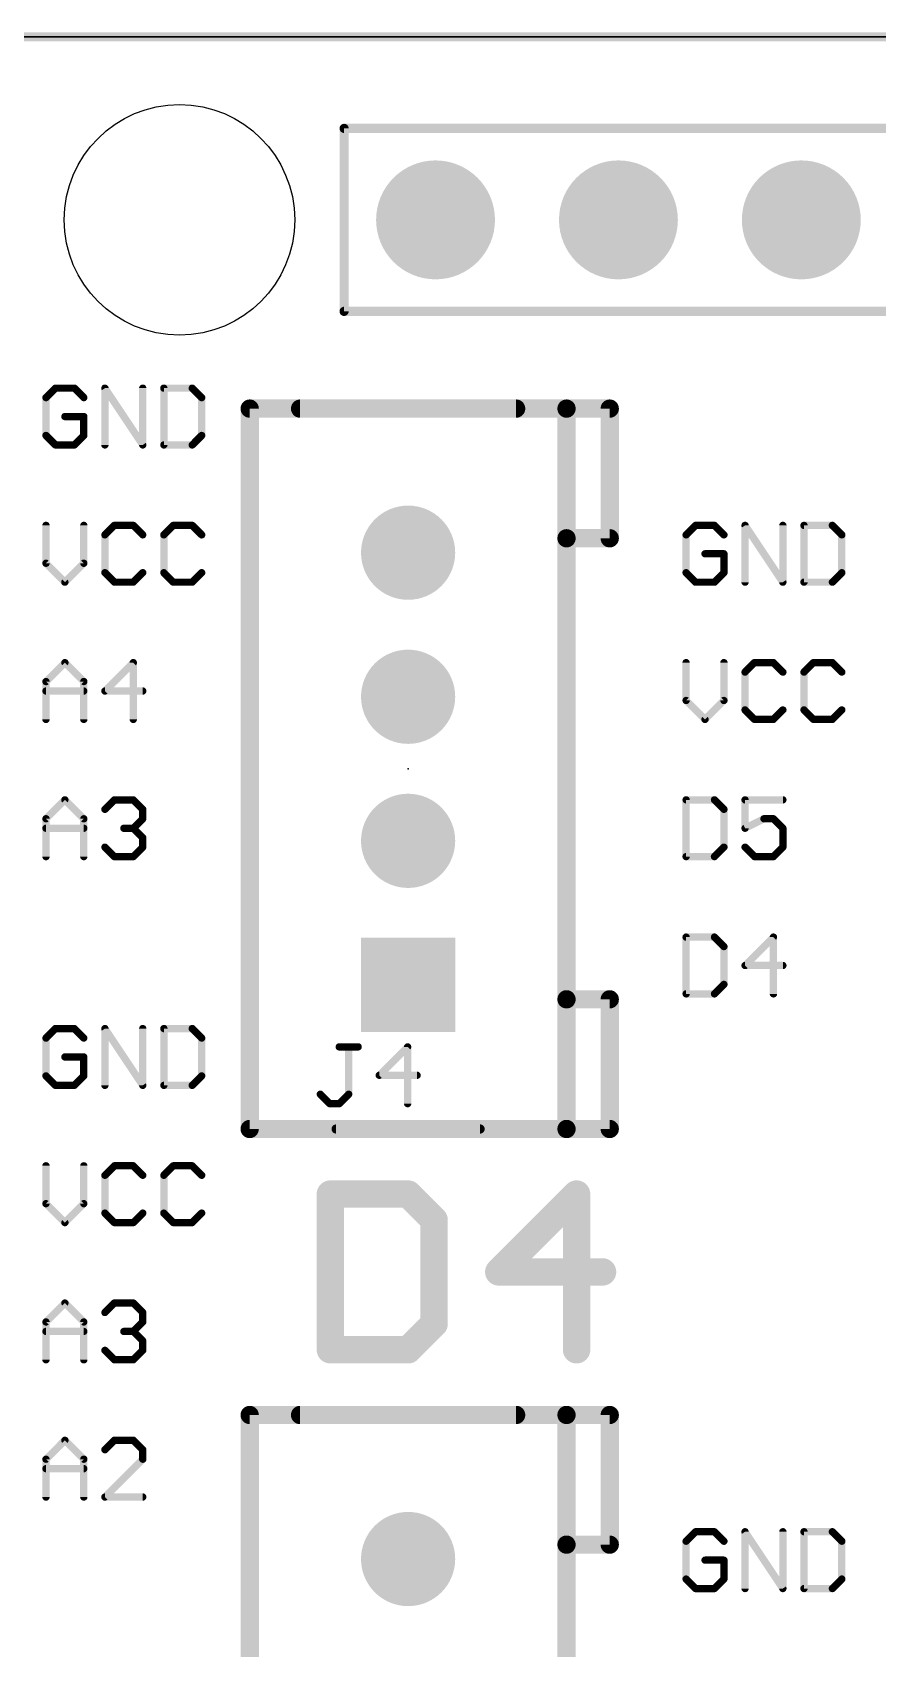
# Model space of a CAD drawing. Extents: x -6 to 140, y -6 to 118.
# Drawn here: x 13.2 to 24.94, y 30.97 to 53.4 of the extents above; entities that cross this region are included whole.
import ezdxf

# ---------------------------------------------------------------- set-up
doc = ezdxf.new("R2010")
doc.units = 0
for name, color, linetype in [('17', 94, 'CONTINUOUS'), ('20', 214, 'CONTINUOUS'), ('21', 251, 'CONTINUOUS'), ('23', 178, 'CONTINUOUS'), ('25', 251, 'CONTINUOUS')]:
    doc.layers.add(name, color=color, linetype=linetype)

# ---------------------------------------------------------------- blocks, each defined once
blk = doc.blocks.new('SQUAREP')
blk.add_solid([(-0.5, -0.5), (0.5, -0.5), (-0.5, 0.5), (0.5, 0.5)])
blk = doc.blocks.new('ROUNDP')
at = {"const_width": 0.5}
blk.add_lwpolyline([(0, -0.25, 1), (0, 0.25, 1), (0, -0.25)], format="xyb", dxfattribs=at)

msp = doc.modelspace()

# ---------------------------------------------------------------- linework, layer by layer
at = {"layer": '20', "const_width": 0.0254}
for points in [[(1.27, 53.34), (63.5, 53.34)], [(67.31, 53.34), (5.08, 53.34)]]:
    msp.add_lwpolyline(points, dxfattribs=at)
at = {"layer": '20'}
msp.add_circle((15.24, 50.8), 1.6002, dxfattribs=at)
at = {"layer": '21'}
for points, const_width in [([(0, 53.34), (64.516, 53.34)], 0.127), ([(17.526, 49.53), (17.526, 52.07)], 0.127), ([(17.526, 52.07), (42.926, 52.07)], 0.127), ([(42.926, 49.53), (17.526, 49.53)], 0.127), ([(13.5171, 48.4639), (13.3858, 48.3325)], 0.1016), ([(13.7798, 48.4639), (13.5171, 48.4639)], 0.1016), ([(13.9112, 48.3325), (13.7798, 48.4639)], 0.1016), ([(14.2044, 47.6758), (14.2044, 48.4639)], 0.1016), ([(14.2044, 48.4639), (14.7298, 47.6758)], 0.1016), ([(14.7298, 47.6758), (14.7298, 48.4639)], 0.1016), ([(15.023, 48.4639), (15.023, 47.6758)], 0.1016), ([(15.417, 48.4639), (15.023, 48.4639)], 0.1016), ([(15.5483, 48.3325), (15.417, 48.4639)], 0.1016), ([(13.3858, 48.3325), (13.3858, 47.8071)], 0.1016), ([(15.5483, 47.8071), (15.5483, 48.3325)], 0.1016), ([(20.615, 48.18), (16.215, 48.18)], 0.254), ([(16.215, 38.18), (16.215, 48.18)], 0.254), ([(16.915, 48.18), (19.915, 48.18)], 0.254), ([(20.615, 46.38), (20.615, 48.18)], 0.254), ([(21.215, 48.18), (20.615, 48.18)], 0.254), ([(21.215, 46.38), (21.215, 48.18)], 0.254), ([(13.9112, 48.0698), (13.6485, 48.0698)], 0.1016), ([(13.9112, 47.8071), (13.9112, 48.0698)], 0.1016), ([(13.3858, 47.8071), (13.5171, 47.6758)], 0.1016), ([(13.7798, 47.6758), (13.9112, 47.8071)], 0.1016), ([(15.417, 47.6758), (15.5483, 47.8071)], 0.1016), ([(13.5171, 47.6758), (13.7798, 47.6758)], 0.1016), ([(15.023, 47.6758), (15.417, 47.6758)], 0.1016), ([(13.3858, 46.5589), (13.3858, 46.0335)], 0.1016), ([(13.9112, 46.0335), (13.9112, 46.5589)], 0.1016), ([(14.3357, 46.5589), (14.2044, 46.4275)], 0.1016), ([(14.2044, 46.4275), (14.2044, 45.9021)], 0.1016), ([(14.5984, 46.5589), (14.3357, 46.5589)], 0.1016), ([(14.7298, 46.4275), (14.5984, 46.5589)], 0.1016), ([(15.1543, 46.5589), (15.023, 46.4275)], 0.1016), ([(15.023, 46.4275), (15.023, 45.9021)], 0.1016), ([(15.417, 46.5589), (15.1543, 46.5589)], 0.1016), ([(15.5483, 46.4275), (15.417, 46.5589)], 0.1016), ([(20.615, 39.98), (20.615, 46.38)], 0.254), ([(20.615, 46.38), (21.215, 46.38)], 0.254), ([(22.4071, 46.5589), (22.2758, 46.4275)], 0.1016), ([(22.2758, 46.4275), (22.2758, 45.9021)], 0.1016), ([(22.6698, 46.5589), (22.4071, 46.5589)], 0.1016), ([(22.8012, 46.4275), (22.6698, 46.5589)], 0.1016), ([(23.0944, 45.7708), (23.0944, 46.5589)], 0.1016), ([(23.0944, 46.5589), (23.6198, 45.7708)], 0.1016), ([(23.6198, 45.7708), (23.6198, 46.5589)], 0.1016), ([(23.913, 46.5589), (23.913, 45.7708)], 0.1016), ([(24.307, 46.5589), (23.913, 46.5589)], 0.1016), ([(24.4383, 46.4275), (24.307, 46.5589)], 0.1016), ([(24.4383, 45.9021), (24.4383, 46.4275)], 0.1016), ([(13.3858, 46.0335), (13.6485, 45.7708)], 0.1016), ([(13.6485, 45.7708), (13.9112, 46.0335)], 0.1016), ([(22.8012, 46.1648), (22.5385, 46.1648)], 0.1016), ([(22.8012, 45.9021), (22.8012, 46.1648)], 0.1016), ([(14.2044, 45.9021), (14.3357, 45.7708)], 0.1016), ([(14.3357, 45.7708), (14.5984, 45.7708)], 0.1016), ([(14.5984, 45.7708), (14.7298, 45.9021)], 0.1016), ([(15.023, 45.9021), (15.1543, 45.7708)], 0.1016), ([(15.1543, 45.7708), (15.417, 45.7708)], 0.1016), ([(15.417, 45.7708), (15.5483, 45.9021)], 0.1016), ([(22.2758, 45.9021), (22.4071, 45.7708)], 0.1016), ([(22.4071, 45.7708), (22.6698, 45.7708)], 0.1016), ([(22.6698, 45.7708), (22.8012, 45.9021)], 0.1016), ([(23.913, 45.7708), (24.307, 45.7708)], 0.1016), ([(24.307, 45.7708), (24.4383, 45.9021)], 0.1016), ([(13.3858, 44.3912), (13.6485, 44.6539)], 0.1016), ([(13.6485, 44.6539), (13.9112, 44.3912)], 0.1016), ([(14.5984, 44.6539), (14.2044, 44.2598)], 0.1016), ([(14.5984, 43.8658), (14.5984, 44.6539)], 0.1016), ([(22.2758, 44.6539), (22.2758, 44.1285)], 0.1016), ([(22.8012, 44.1285), (22.8012, 44.6539)], 0.1016), ([(23.2257, 44.6539), (23.0944, 44.5225)], 0.1016), ([(23.4884, 44.6539), (23.2257, 44.6539)], 0.1016), ([(23.6198, 44.5225), (23.4884, 44.6539)], 0.1016), ([(24.0443, 44.6539), (23.913, 44.5225)], 0.1016), ([(24.307, 44.6539), (24.0443, 44.6539)], 0.1016), ([(24.4383, 44.5225), (24.307, 44.6539)], 0.1016), ([(13.3858, 43.8658), (13.3858, 44.3912)], 0.1016), ([(13.9112, 44.3912), (13.9112, 43.8658)], 0.1016), ([(23.0944, 44.5225), (23.0944, 43.9971)], 0.1016), ([(23.913, 44.5225), (23.913, 43.9971)], 0.1016), ([(13.3858, 44.2598), (13.9112, 44.2598)], 0.1016), ([(14.2044, 44.2598), (14.7298, 44.2598)], 0.1016), ([(22.2758, 44.1285), (22.5385, 43.8658)], 0.1016), ([(22.5385, 43.8658), (22.8012, 44.1285)], 0.1016), ([(23.0944, 43.9971), (23.2257, 43.8658)], 0.1016), ([(23.4884, 43.8658), (23.6198, 43.9971)], 0.1016), ([(23.913, 43.9971), (24.0443, 43.8658)], 0.1016), ([(24.307, 43.8658), (24.4383, 43.9971)], 0.1016), ([(23.2257, 43.8658), (23.4884, 43.8658)], 0.1016), ([(24.0443, 43.8658), (24.307, 43.8658)], 0.1016), ([(13.3858, 42.4862), (13.6485, 42.7489)], 0.1016), ([(13.6485, 42.7489), (13.9112, 42.4862)], 0.1016), ([(14.2044, 42.6175), (14.3357, 42.7489)], 0.1016), ([(14.3357, 42.7489), (14.5984, 42.7489)], 0.1016), ([(14.5984, 42.7489), (14.7298, 42.6175)], 0.1016), ([(14.7298, 42.6175), (14.7298, 42.4862)], 0.1016), ([(22.2758, 42.7489), (22.2758, 41.9608)], 0.1016), ([(22.6698, 42.7489), (22.2758, 42.7489)], 0.1016), ([(22.8012, 42.6175), (22.6698, 42.7489)], 0.1016), ([(22.8012, 42.0921), (22.8012, 42.6175)], 0.1016), ([(23.6198, 42.7489), (23.0944, 42.7489)], 0.1016), ([(23.0944, 42.7489), (23.0944, 42.3548)], 0.1016), ([(13.3858, 41.9608), (13.3858, 42.4862)], 0.1016), ([(13.9112, 42.4862), (13.9112, 41.9608)], 0.1016), ([(14.7298, 42.4862), (14.5984, 42.3548)], 0.1016), ([(23.0944, 42.3548), (23.3571, 42.4862)], 0.1016), ([(23.3571, 42.4862), (23.4884, 42.4862)], 0.1016), ([(23.4884, 42.4862), (23.6198, 42.3548)], 0.1016), ([(13.3858, 42.3548), (13.9112, 42.3548)], 0.1016), ([(14.5984, 42.3548), (14.4671, 42.3548)], 0.1016), ([(14.5984, 42.3548), (14.7298, 42.2235)], 0.1016), ([(14.7298, 42.2235), (14.7298, 42.0921)], 0.1016), ([(23.6198, 42.3548), (23.6198, 42.0921)], 0.1016), ([(14.3357, 41.9608), (14.2044, 42.0921)], 0.1016), ([(14.5984, 41.9608), (14.3357, 41.9608)], 0.1016), ([(14.7298, 42.0921), (14.5984, 41.9608)], 0.1016), ([(22.2758, 41.9608), (22.6698, 41.9608)], 0.1016), ([(22.6698, 41.9608), (22.8012, 42.0921)], 0.1016), ([(23.2257, 41.9608), (23.0944, 42.0921)], 0.1016), ([(23.4884, 41.9608), (23.2257, 41.9608)], 0.1016), ([(23.6198, 42.0921), (23.4884, 41.9608)], 0.1016), ([(22.2758, 40.8439), (22.2758, 40.0558)], 0.1016), ([(22.6698, 40.8439), (22.2758, 40.8439)], 0.1016), ([(22.8012, 40.7125), (22.6698, 40.8439)], 0.1016), ([(23.4884, 40.8439), (23.0944, 40.4498)], 0.1016), ([(23.4884, 40.0558), (23.4884, 40.8439)], 0.1016), ([(22.8012, 40.1871), (22.8012, 40.7125)], 0.1016), ([(23.0944, 40.4498), (23.6198, 40.4498)], 0.1016), ([(22.6698, 40.0558), (22.8012, 40.1871)], 0.1016), ([(20.615, 38.18), (20.615, 39.98)], 0.254), ([(21.215, 39.98), (20.615, 39.98)], 0.254), ([(21.215, 38.18), (21.215, 39.98)], 0.254), ([(22.2758, 40.0558), (22.6698, 40.0558)], 0.1016), ([(13.5171, 39.5739), (13.3858, 39.4425)], 0.1016), ([(13.3858, 39.4425), (13.3858, 38.9171)], 0.1016), ([(13.7798, 39.5739), (13.5171, 39.5739)], 0.1016), ([(13.9112, 39.4425), (13.7798, 39.5739)], 0.1016), ([(14.2044, 38.7858), (14.2044, 39.5739)], 0.1016), ([(14.2044, 39.5739), (14.7298, 38.7858)], 0.1016), ([(14.7298, 38.7858), (14.7298, 39.5739)], 0.1016), ([(15.023, 39.5739), (15.023, 38.7858)], 0.1016), ([(15.417, 39.5739), (15.023, 39.5739)], 0.1016), ([(15.5483, 39.4425), (15.417, 39.5739)], 0.1016), ([(15.5483, 38.9171), (15.5483, 39.4425)], 0.1016), ([(13.9112, 39.1798), (13.6485, 39.1798)], 0.1016), ([(13.9112, 38.9171), (13.9112, 39.1798)], 0.1016), ([(13.3858, 38.9171), (13.5171, 38.7858)], 0.1016), ([(13.5171, 38.7858), (13.7798, 38.7858)], 0.1016), ([(13.7798, 38.7858), (13.9112, 38.9171)], 0.1016), ([(15.023, 38.7858), (15.417, 38.7858)], 0.1016), ([(15.417, 38.7858), (15.5483, 38.9171)], 0.1016), ([(16.215, 38.18), (20.615, 38.18)], 0.254), ([(17.415, 38.18), (19.415, 38.18)], 0.127), ([(20.615, 38.18), (21.215, 38.18)], 0.254), ([(13.3858, 37.6689), (13.3858, 37.1435)], 0.1016), ([(13.9112, 37.1435), (13.9112, 37.6689)], 0.1016), ([(14.3357, 37.6689), (14.2044, 37.5375)], 0.1016), ([(14.5984, 37.6689), (14.3357, 37.6689)], 0.1016), ([(14.7298, 37.5375), (14.5984, 37.6689)], 0.1016), ([(15.1543, 37.6689), (15.023, 37.5375)], 0.1016), ([(15.417, 37.6689), (15.1543, 37.6689)], 0.1016), ([(15.5483, 37.5375), (15.417, 37.6689)], 0.1016), ([(14.2044, 37.5375), (14.2044, 37.0121)], 0.1016), ([(15.023, 37.5375), (15.023, 37.0121)], 0.1016), ([(17.3355, 37.2763), (17.3355, 35.1155)], 0.381), ([(18.4159, 37.2763), (17.3355, 37.2763)], 0.381), ([(18.7761, 36.9162), (18.4159, 37.2763)], 0.381), ([(20.7547, 37.2763), (19.6743, 36.1959)], 0.381), ([(20.7547, 35.1155), (20.7547, 37.2763)], 0.381), ([(13.3858, 37.1435), (13.6485, 36.8808)], 0.1016), ([(13.6485, 36.8808), (13.9112, 37.1435)], 0.1016), ([(14.2044, 37.0121), (14.3357, 36.8808)], 0.1016), ([(14.5984, 36.8808), (14.7298, 37.0121)], 0.1016), ([(15.023, 37.0121), (15.1543, 36.8808)], 0.1016), ([(15.417, 36.8808), (15.5483, 37.0121)], 0.1016), ([(18.7761, 35.4756), (18.7761, 36.9162)], 0.381), ([(14.3357, 36.8808), (14.5984, 36.8808)], 0.1016), ([(15.1543, 36.8808), (15.417, 36.8808)], 0.1016), ([(19.6743, 36.1959), (21.1149, 36.1959)], 0.381), ([(13.3858, 35.5012), (13.6485, 35.7639)], 0.1016), ([(13.6485, 35.7639), (13.9112, 35.5012)], 0.1016), ([(14.2044, 35.6325), (14.3357, 35.7639)], 0.1016), ([(14.3357, 35.7639), (14.5984, 35.7639)], 0.1016), ([(14.5984, 35.7639), (14.7298, 35.6325)], 0.1016), ([(14.7298, 35.6325), (14.7298, 35.5012)], 0.1016), ([(13.3858, 34.9758), (13.3858, 35.5012)], 0.1016), ([(13.9112, 35.5012), (13.9112, 34.9758)], 0.1016), ([(14.7298, 35.5012), (14.5984, 35.3698)], 0.1016), ([(18.4159, 35.1155), (18.7761, 35.4756)], 0.381), ([(13.3858, 35.3698), (13.9112, 35.3698)], 0.1016), ([(14.5984, 35.3698), (14.4671, 35.3698)], 0.1016), ([(14.5984, 35.3698), (14.7298, 35.2385)], 0.1016), ([(14.7298, 35.2385), (14.7298, 35.1071)], 0.1016), ([(17.3355, 35.1155), (18.4159, 35.1155)], 0.381), ([(14.3357, 34.9758), (14.2044, 35.1071)], 0.1016), ([(14.5984, 34.9758), (14.3357, 34.9758)], 0.1016), ([(14.7298, 35.1071), (14.5984, 34.9758)], 0.1016), ([(20.615, 34.21), (16.215, 34.21)], 0.254), ([(16.215, 24.21), (16.215, 34.21)], 0.254), ([(16.915, 34.21), (19.915, 34.21)], 0.254), ([(20.615, 32.41), (20.615, 34.21)], 0.254), ([(21.215, 34.21), (20.615, 34.21)], 0.254), ([(21.215, 32.41), (21.215, 34.21)], 0.254), ([(13.3858, 33.5962), (13.6485, 33.8589)], 0.1016), ([(13.6485, 33.8589), (13.9112, 33.5962)], 0.1016), ([(14.3357, 33.8589), (14.2044, 33.7275)], 0.1016), ([(14.5984, 33.8589), (14.3357, 33.8589)], 0.1016), ([(14.7298, 33.7275), (14.5984, 33.8589)], 0.1016), ([(14.7298, 33.5962), (14.7298, 33.7275)], 0.1016), ([(13.3858, 33.0708), (13.3858, 33.5962)], 0.1016), ([(13.3858, 33.4648), (13.9112, 33.4648)], 0.1016), ([(13.9112, 33.5962), (13.9112, 33.0708)], 0.1016), ([(14.2044, 33.0708), (14.7298, 33.5962)], 0.1016), ([(14.7298, 33.0708), (14.2044, 33.0708)], 0.1016), ([(20.615, 26.01), (20.615, 32.41)], 0.254), ([(20.615, 32.41), (21.215, 32.41)], 0.254), ([(22.4071, 32.5889), (22.2758, 32.4575)], 0.1016), ([(22.6698, 32.5889), (22.4071, 32.5889)], 0.1016), ([(22.8012, 32.4575), (22.6698, 32.5889)], 0.1016), ([(23.0944, 31.8008), (23.0944, 32.5889)], 0.1016), ([(23.0944, 32.5889), (23.6198, 31.8008)], 0.1016), ([(23.6198, 31.8008), (23.6198, 32.5889)], 0.1016), ([(23.913, 32.5889), (23.913, 31.8008)], 0.1016), ([(24.307, 32.5889), (23.913, 32.5889)], 0.1016), ([(24.4383, 32.4575), (24.307, 32.5889)], 0.1016), ([(22.2758, 32.4575), (22.2758, 31.9321)], 0.1016), ([(24.4383, 31.9321), (24.4383, 32.4575)], 0.1016), ([(22.8012, 32.1948), (22.5385, 32.1948)], 0.1016), ([(22.8012, 31.9321), (22.8012, 32.1948)], 0.1016), ([(22.2758, 31.9321), (22.4071, 31.8008)], 0.1016), ([(22.6698, 31.8008), (22.8012, 31.9321)], 0.1016), ([(24.307, 31.8008), (24.4383, 31.9321)], 0.1016), ([(22.4071, 31.8008), (22.6698, 31.8008)], 0.1016), ([(23.913, 31.8008), (24.307, 31.8008)], 0.1016)]:
    msp.add_lwpolyline(points, dxfattribs=dict(at, const_width=const_width))
for points, const_width in [([(17.526, 52.1018, 1), (17.526, 52.0382)], 0.0635), ([(17.5577, 52.07, 1), (17.4943, 52.07)], 0.0635), ([(17.526, 49.5618, 1), (17.526, 49.4982)], 0.0635), ([(17.4943, 49.53, 1), (17.5577, 49.53)], 0.0635), ([(13.5171, 48.4893, 1), (13.5171, 48.4385)], 0.0508), ([(13.5351, 48.4459, 1), (13.4992, 48.4818)], 0.0508), ([(13.7978, 48.4818, 1), (13.7619, 48.4459)], 0.0508), ([(13.7798, 48.4385, 1), (13.7798, 48.4893)], 0.0508), ([(14.2255, 48.478, 1), (14.1832, 48.4498)], 0.0508), ([(14.2298, 48.4639, 1), (14.179, 48.4639)], 0.0508), ([(14.7552, 48.4639, 1), (14.7044, 48.4639)], 0.0508), ([(15.0484, 48.4639, 1), (14.9976, 48.4639)], 0.0508), ([(15.023, 48.4893, 1), (15.023, 48.4385)], 0.0508), ([(15.435, 48.4818, 1), (15.399, 48.4459)], 0.0508), ([(15.417, 48.4385, 1), (15.417, 48.4893)], 0.0508), ([(13.4112, 48.3325, 1), (13.3604, 48.3325)], 0.0508), ([(13.3678, 48.3505, 1), (13.4038, 48.3146)], 0.0508), ([(13.8932, 48.3146, 1), (13.9291, 48.3505)], 0.0508), ([(15.5737, 48.3325, 1), (15.5229, 48.3325)], 0.0508), ([(15.5304, 48.3146, 1), (15.5663, 48.3505)], 0.0508), ([(16.215, 48.2435, 1), (16.215, 48.1165)], 0.127), ([(16.2785, 48.18, 1), (16.1515, 48.18)], 0.127), ([(16.915, 48.2435, 1), (16.915, 48.1165)], 0.127), ([(19.915, 48.1165, 1), (19.915, 48.2435)], 0.127), ([(20.6785, 48.18, 1), (20.5515, 48.18)], 0.127), ([(20.615, 48.2435, 1), (20.615, 48.1165)], 0.127), ([(20.615, 48.1165, 1), (20.615, 48.2435)], 0.127), ([(21.2785, 48.18, 1), (21.1515, 48.18)], 0.127), ([(21.215, 48.1165, 1), (21.215, 48.2435)], 0.127), ([(13.6485, 48.0952, 1), (13.6485, 48.0444)], 0.0508), ([(13.9366, 48.0698, 1), (13.8858, 48.0698)], 0.0508), ([(13.9112, 48.0444, 1), (13.9112, 48.0952)], 0.0508), ([(13.4038, 47.8251, 1), (13.3678, 47.7892)], 0.0508), ([(13.3604, 47.8071, 1), (13.4112, 47.8071)], 0.0508), ([(13.8858, 47.8071, 1), (13.9366, 47.8071)], 0.0508), ([(13.9291, 47.7892, 1), (13.8932, 47.8251)], 0.0508), ([(15.5229, 47.8071, 1), (15.5737, 47.8071)], 0.0508), ([(15.5663, 47.7892, 1), (15.5304, 47.8251)], 0.0508), ([(13.5171, 47.7012, 1), (13.5171, 47.6504)], 0.0508), ([(13.4992, 47.6578, 1), (13.5351, 47.6938)], 0.0508), ([(13.7619, 47.6938, 1), (13.7978, 47.6578)], 0.0508), ([(13.7798, 47.6504, 1), (13.7798, 47.7012)], 0.0508), ([(14.179, 47.6758, 1), (14.2298, 47.6758)], 0.0508), ([(14.7044, 47.6758, 1), (14.7552, 47.6758)], 0.0508), ([(14.7086, 47.6617, 1), (14.7509, 47.6899)], 0.0508), ([(15.023, 47.7012, 1), (15.023, 47.6504)], 0.0508), ([(14.9976, 47.6758, 1), (15.0484, 47.6758)], 0.0508), ([(15.399, 47.6938, 1), (15.435, 47.6578)], 0.0508), ([(15.417, 47.6504, 1), (15.417, 47.7012)], 0.0508), ([(13.4112, 46.5589, 1), (13.3604, 46.5589)], 0.0508), ([(13.9366, 46.5589, 1), (13.8858, 46.5589)], 0.0508), ([(14.2298, 46.4275, 1), (14.179, 46.4275)], 0.0508), ([(14.1864, 46.4455, 1), (14.2223, 46.4096)], 0.0508), ([(14.3357, 46.5843, 1), (14.3357, 46.5335)], 0.0508), ([(14.3537, 46.5409, 1), (14.3178, 46.5768)], 0.0508), ([(14.6164, 46.5768, 1), (14.5805, 46.5409)], 0.0508), ([(14.5984, 46.5335, 1), (14.5984, 46.5843)], 0.0508), ([(14.7118, 46.4096, 1), (14.7477, 46.4455)], 0.0508), ([(15.0484, 46.4275, 1), (14.9976, 46.4275)], 0.0508), ([(15.005, 46.4455, 1), (15.0409, 46.4096)], 0.0508), ([(15.1543, 46.5843, 1), (15.1543, 46.5335)], 0.0508), ([(15.1723, 46.5409, 1), (15.1363, 46.5768)], 0.0508), ([(15.435, 46.5768, 1), (15.399, 46.5409)], 0.0508), ([(15.417, 46.5335, 1), (15.417, 46.5843)], 0.0508), ([(15.5304, 46.4096, 1), (15.5663, 46.4455)], 0.0508), ([(20.6785, 46.38, 1), (20.5515, 46.38)], 0.127), ([(20.615, 46.4435, 1), (20.615, 46.3165)], 0.127), ([(21.215, 46.3165, 1), (21.215, 46.4435)], 0.127), ([(22.3012, 46.4275, 1), (22.2504, 46.4275)], 0.0508), ([(22.2578, 46.4455, 1), (22.2938, 46.4096)], 0.0508), ([(22.4071, 46.5843, 1), (22.4071, 46.5335)], 0.0508), ([(22.4251, 46.5409, 1), (22.3892, 46.5768)], 0.0508), ([(22.6878, 46.5768, 1), (22.6519, 46.5409)], 0.0508), ([(22.6698, 46.5335, 1), (22.6698, 46.5843)], 0.0508), ([(22.7832, 46.4096, 1), (22.8191, 46.4455)], 0.0508), ([(23.1155, 46.573, 1), (23.0732, 46.5448)], 0.0508), ([(23.1198, 46.5589, 1), (23.069, 46.5589)], 0.0508), ([(23.6452, 46.5589, 1), (23.5944, 46.5589)], 0.0508), ([(23.9384, 46.5589, 1), (23.8876, 46.5589)], 0.0508), ([(23.913, 46.5843, 1), (23.913, 46.5335)], 0.0508), ([(24.325, 46.5768, 1), (24.289, 46.5409)], 0.0508), ([(24.307, 46.5335, 1), (24.307, 46.5843)], 0.0508), ([(24.4637, 46.4275, 1), (24.4129, 46.4275)], 0.0508), ([(24.4204, 46.4096, 1), (24.4563, 46.4455)], 0.0508), ([(20.5515, 46.38, 1), (20.6785, 46.38)], 0.127), ([(21.1515, 46.38, 1), (21.2785, 46.38)], 0.127), ([(13.4038, 46.0515, 1), (13.3678, 46.0155)], 0.0508), ([(13.3604, 46.0335, 1), (13.4112, 46.0335)], 0.0508), ([(13.8858, 46.0335, 1), (13.9366, 46.0335)], 0.0508), ([(13.9291, 46.0155, 1), (13.8932, 46.0515)], 0.0508), ([(22.5385, 46.1902, 1), (22.5385, 46.1394)], 0.0508), ([(22.8266, 46.1648, 1), (22.7758, 46.1648)], 0.0508), ([(22.8012, 46.1394, 1), (22.8012, 46.1902)], 0.0508), ([(13.6305, 45.7888, 1), (13.6665, 45.7528)], 0.0508), ([(13.6305, 45.7528, 1), (13.6665, 45.7888)], 0.0508), ([(14.2223, 45.9201, 1), (14.1864, 45.8842)], 0.0508), ([(14.179, 45.9021, 1), (14.2298, 45.9021)], 0.0508), ([(14.3357, 45.7962, 1), (14.3357, 45.7454)], 0.0508), ([(14.3178, 45.7528, 1), (14.3537, 45.7888)], 0.0508), ([(14.5805, 45.7888, 1), (14.6164, 45.7528)], 0.0508), ([(14.5984, 45.7454, 1), (14.5984, 45.7962)], 0.0508), ([(14.7477, 45.8842, 1), (14.7118, 45.9201)], 0.0508), ([(15.0409, 45.9201, 1), (15.005, 45.8842)], 0.0508), ([(14.9976, 45.9021, 1), (15.0484, 45.9021)], 0.0508), ([(15.1543, 45.7962, 1), (15.1543, 45.7454)], 0.0508), ([(15.1363, 45.7528, 1), (15.1723, 45.7888)], 0.0508), ([(15.399, 45.7888, 1), (15.435, 45.7528)], 0.0508), ([(15.417, 45.7454, 1), (15.417, 45.7962)], 0.0508), ([(15.5663, 45.8842, 1), (15.5304, 45.9201)], 0.0508), ([(22.2938, 45.9201, 1), (22.2578, 45.8842)], 0.0508), ([(22.2504, 45.9021, 1), (22.3012, 45.9021)], 0.0508), ([(22.4071, 45.7962, 1), (22.4071, 45.7454)], 0.0508), ([(22.3892, 45.7528, 1), (22.4251, 45.7888)], 0.0508), ([(22.6519, 45.7888, 1), (22.6878, 45.7528)], 0.0508), ([(22.6698, 45.7454, 1), (22.6698, 45.7962)], 0.0508), ([(22.7758, 45.9021, 1), (22.8266, 45.9021)], 0.0508), ([(22.8191, 45.8842, 1), (22.7832, 45.9201)], 0.0508), ([(23.069, 45.7708, 1), (23.1198, 45.7708)], 0.0508), ([(23.5944, 45.7708, 1), (23.6452, 45.7708)], 0.0508), ([(23.5986, 45.7567, 1), (23.6409, 45.7849)], 0.0508), ([(23.913, 45.7962, 1), (23.913, 45.7454)], 0.0508), ([(23.8876, 45.7708, 1), (23.9384, 45.7708)], 0.0508), ([(24.289, 45.7888, 1), (24.325, 45.7528)], 0.0508), ([(24.307, 45.7454, 1), (24.307, 45.7962)], 0.0508), ([(24.4129, 45.9021, 1), (24.4637, 45.9021)], 0.0508), ([(24.4563, 45.8842, 1), (24.4204, 45.9201)], 0.0508), ([(13.6665, 44.6718, 1), (13.6305, 44.6359)], 0.0508), ([(13.6665, 44.6359, 1), (13.6305, 44.6718)], 0.0508), ([(14.6238, 44.6539, 1), (14.573, 44.6539)], 0.0508), ([(14.6164, 44.6359, 1), (14.5805, 44.6718)], 0.0508), ([(22.3012, 44.6539, 1), (22.2504, 44.6539)], 0.0508), ([(22.8266, 44.6539, 1), (22.7758, 44.6539)], 0.0508), ([(23.2257, 44.6793, 1), (23.2257, 44.6285)], 0.0508), ([(23.2437, 44.6359, 1), (23.2078, 44.6718)], 0.0508), ([(23.5064, 44.6718, 1), (23.4705, 44.6359)], 0.0508), ([(23.4884, 44.6285, 1), (23.4884, 44.6793)], 0.0508), ([(24.0443, 44.6793, 1), (24.0443, 44.6285)], 0.0508), ([(24.0623, 44.6359, 1), (24.0263, 44.6718)], 0.0508), ([(24.325, 44.6718, 1), (24.289, 44.6359)], 0.0508), ([(24.307, 44.6285, 1), (24.307, 44.6793)], 0.0508), ([(13.4112, 44.3912, 1), (13.3604, 44.3912)], 0.0508), ([(13.3678, 44.4091, 1), (13.4038, 44.3732)], 0.0508), ([(13.9366, 44.3912, 1), (13.8858, 44.3912)], 0.0508), ([(13.8932, 44.3732, 1), (13.9291, 44.4091)], 0.0508), ([(23.1198, 44.5225, 1), (23.069, 44.5225)], 0.0508), ([(23.0764, 44.5405, 1), (23.1123, 44.5046)], 0.0508), ([(23.6018, 44.5046, 1), (23.6377, 44.5405)], 0.0508), ([(23.9384, 44.5225, 1), (23.8876, 44.5225)], 0.0508), ([(23.895, 44.5405, 1), (23.9309, 44.5046)], 0.0508), ([(24.4204, 44.5046, 1), (24.4563, 44.5405)], 0.0508), ([(13.3858, 44.2852, 1), (13.3858, 44.2344)], 0.0508), ([(13.9112, 44.2344, 1), (13.9112, 44.2852)], 0.0508), ([(14.2044, 44.2852, 1), (14.2044, 44.2344)], 0.0508), ([(14.1864, 44.2778, 1), (14.2223, 44.2419)], 0.0508), ([(14.7298, 44.2344, 1), (14.7298, 44.2852)], 0.0508), ([(22.2938, 44.1465, 1), (22.2578, 44.1105)], 0.0508), ([(22.2504, 44.1285, 1), (22.3012, 44.1285)], 0.0508), ([(22.7758, 44.1285, 1), (22.8266, 44.1285)], 0.0508), ([(22.8191, 44.1105, 1), (22.7832, 44.1465)], 0.0508), ([(23.1123, 44.0151, 1), (23.0764, 43.9792)], 0.0508), ([(23.069, 43.9971, 1), (23.1198, 43.9971)], 0.0508), ([(23.6377, 43.9792, 1), (23.6018, 44.0151)], 0.0508), ([(23.9309, 44.0151, 1), (23.895, 43.9792)], 0.0508), ([(23.8876, 43.9971, 1), (23.9384, 43.9971)], 0.0508), ([(24.4563, 43.9792, 1), (24.4204, 44.0151)], 0.0508), ([(13.3604, 43.8658, 1), (13.4112, 43.8658)], 0.0508), ([(13.8858, 43.8658, 1), (13.9366, 43.8658)], 0.0508), ([(14.573, 43.8658, 1), (14.6238, 43.8658)], 0.0508), ([(22.5205, 43.8838, 1), (22.5565, 43.8478)], 0.0508), ([(22.5205, 43.8478, 1), (22.5565, 43.8838)], 0.0508), ([(23.2257, 43.8912, 1), (23.2257, 43.8404)], 0.0508), ([(23.2078, 43.8478, 1), (23.2437, 43.8838)], 0.0508), ([(23.4705, 43.8838, 1), (23.5064, 43.8478)], 0.0508), ([(23.4884, 43.8404, 1), (23.4884, 43.8912)], 0.0508), ([(24.0443, 43.8912, 1), (24.0443, 43.8404)], 0.0508), ([(24.0263, 43.8478, 1), (24.0623, 43.8838)], 0.0508), ([(24.289, 43.8838, 1), (24.325, 43.8478)], 0.0508), ([(24.307, 43.8404, 1), (24.307, 43.8912)], 0.0508), ([(13.6665, 42.7668, 1), (13.6305, 42.7309)], 0.0508), ([(13.6665, 42.7309, 1), (13.6305, 42.7668)], 0.0508), ([(14.1864, 42.6355, 1), (14.2223, 42.5996)], 0.0508), ([(14.3357, 42.7743, 1), (14.3357, 42.7235)], 0.0508), ([(14.3537, 42.7309, 1), (14.3178, 42.7668)], 0.0508), ([(14.6164, 42.7668, 1), (14.5805, 42.7309)], 0.0508), ([(14.5984, 42.7235, 1), (14.5984, 42.7743)], 0.0508), ([(14.7552, 42.6175, 1), (14.7044, 42.6175)], 0.0508), ([(14.7118, 42.5996, 1), (14.7477, 42.6355)], 0.0508), ([(22.3012, 42.7489, 1), (22.2504, 42.7489)], 0.0508), ([(22.2758, 42.7743, 1), (22.2758, 42.7235)], 0.0508), ([(22.6878, 42.7668, 1), (22.6519, 42.7309)], 0.0508), ([(22.6698, 42.7235, 1), (22.6698, 42.7743)], 0.0508), ([(22.8266, 42.6175, 1), (22.7758, 42.6175)], 0.0508), ([(22.7832, 42.5996, 1), (22.8191, 42.6355)], 0.0508), ([(23.0944, 42.7743, 1), (23.0944, 42.7235)], 0.0508), ([(23.1198, 42.7489, 1), (23.069, 42.7489)], 0.0508), ([(23.6198, 42.7235, 1), (23.6198, 42.7743)], 0.0508), ([(13.4112, 42.4862, 1), (13.3604, 42.4862)], 0.0508), ([(13.3678, 42.5041, 1), (13.4038, 42.4682)], 0.0508), ([(13.9366, 42.4862, 1), (13.8858, 42.4862)], 0.0508), ([(13.8932, 42.4682, 1), (13.9291, 42.5041)], 0.0508), ([(14.7044, 42.4862, 1), (14.7552, 42.4862)], 0.0508), ([(14.7477, 42.4682, 1), (14.7118, 42.5041)], 0.0508), ([(23.3571, 42.5116, 1), (23.3571, 42.4608)], 0.0508), ([(23.3684, 42.4635, 1), (23.3457, 42.5089)], 0.0508), ([(23.5064, 42.5041, 1), (23.4705, 42.4682)], 0.0508), ([(23.4884, 42.4608, 1), (23.4884, 42.5116)], 0.0508), ([(13.3858, 42.3802, 1), (13.3858, 42.3294)], 0.0508), ([(13.9112, 42.3294, 1), (13.9112, 42.3802)], 0.0508), ([(14.4671, 42.3802, 1), (14.4671, 42.3294)], 0.0508), ([(14.6164, 42.3728, 1), (14.5805, 42.3369)], 0.0508), ([(14.5805, 42.3728, 1), (14.6164, 42.3369)], 0.0508), ([(14.5984, 42.3294, 1), (14.5984, 42.3802)], 0.0508), ([(14.7552, 42.2235, 1), (14.7044, 42.2235)], 0.0508), ([(14.7118, 42.2055, 1), (14.7477, 42.2415)], 0.0508), ([(23.083, 42.3776, 1), (23.1057, 42.3321)], 0.0508), ([(23.069, 42.3548, 1), (23.1198, 42.3548)], 0.0508), ([(23.6452, 42.3548, 1), (23.5944, 42.3548)], 0.0508), ([(23.6018, 42.3369, 1), (23.6377, 42.3728)], 0.0508), ([(13.3604, 41.9608, 1), (13.4112, 41.9608)], 0.0508), ([(13.8858, 41.9608, 1), (13.9366, 41.9608)], 0.0508), ([(14.2223, 42.1101, 1), (14.1864, 42.0742)], 0.0508), ([(14.3357, 41.9862, 1), (14.3357, 41.9354)], 0.0508), ([(14.3178, 41.9428, 1), (14.3537, 41.9788)], 0.0508), ([(14.5805, 41.9788, 1), (14.6164, 41.9428)], 0.0508), ([(14.5984, 41.9354, 1), (14.5984, 41.9862)], 0.0508), ([(14.7044, 42.0921, 1), (14.7552, 42.0921)], 0.0508), ([(14.7477, 42.0742, 1), (14.7118, 42.1101)], 0.0508), ([(22.2758, 41.9862, 1), (22.2758, 41.9354)], 0.0508), ([(22.2504, 41.9608, 1), (22.3012, 41.9608)], 0.0508), ([(22.6519, 41.9788, 1), (22.6878, 41.9428)], 0.0508), ([(22.6698, 41.9354, 1), (22.6698, 41.9862)], 0.0508), ([(22.7758, 42.0921, 1), (22.8266, 42.0921)], 0.0508), ([(22.8191, 42.0742, 1), (22.7832, 42.1101)], 0.0508), ([(23.1123, 42.1101, 1), (23.0764, 42.0742)], 0.0508), ([(23.2257, 41.9862, 1), (23.2257, 41.9354)], 0.0508), ([(23.2078, 41.9428, 1), (23.2437, 41.9788)], 0.0508), ([(23.4705, 41.9788, 1), (23.5064, 41.9428)], 0.0508), ([(23.4884, 41.9354, 1), (23.4884, 41.9862)], 0.0508), ([(23.5944, 42.0921, 1), (23.6452, 42.0921)], 0.0508), ([(23.6377, 42.0742, 1), (23.6018, 42.1101)], 0.0508), ([(22.3012, 40.8439, 1), (22.2504, 40.8439)], 0.0508), ([(22.2758, 40.8693, 1), (22.2758, 40.8185)], 0.0508), ([(22.6878, 40.8618, 1), (22.6519, 40.8259)], 0.0508), ([(22.6698, 40.8185, 1), (22.6698, 40.8693)], 0.0508), ([(23.5138, 40.8439, 1), (23.463, 40.8439)], 0.0508), ([(23.5064, 40.8259, 1), (23.4705, 40.8618)], 0.0508), ([(22.8266, 40.7125, 1), (22.7758, 40.7125)], 0.0508), ([(22.7832, 40.6946, 1), (22.8191, 40.7305)], 0.0508), ([(23.0944, 40.4752, 1), (23.0944, 40.4244)], 0.0508), ([(23.0764, 40.4678, 1), (23.1123, 40.4319)], 0.0508), ([(23.6198, 40.4244, 1), (23.6198, 40.4752)], 0.0508), ([(22.7758, 40.1871, 1), (22.8266, 40.1871)], 0.0508), ([(22.8191, 40.1692, 1), (22.7832, 40.2051)], 0.0508), ([(20.6785, 39.98, 1), (20.5515, 39.98)], 0.127), ([(20.615, 40.0435, 1), (20.615, 39.9165)], 0.127), ([(20.5515, 39.98, 1), (20.6785, 39.98)], 0.127), ([(21.2785, 39.98, 1), (21.1515, 39.98)], 0.127), ([(21.215, 39.9165, 1), (21.215, 40.0435)], 0.127), ([(22.2758, 40.0812, 1), (22.2758, 40.0304)], 0.0508), ([(22.2504, 40.0558, 1), (22.3012, 40.0558)], 0.0508), ([(22.6519, 40.0738, 1), (22.6878, 40.0378)], 0.0508), ([(22.6698, 40.0304, 1), (22.6698, 40.0812)], 0.0508), ([(23.463, 40.0558, 1), (23.5138, 40.0558)], 0.0508), ([(13.4112, 39.4425, 1), (13.3604, 39.4425)], 0.0508), ([(13.5171, 39.5993, 1), (13.5171, 39.5485)], 0.0508), ([(13.5351, 39.5559, 1), (13.4992, 39.5918)], 0.0508), ([(13.7978, 39.5918, 1), (13.7619, 39.5559)], 0.0508), ([(13.7798, 39.5485, 1), (13.7798, 39.5993)], 0.0508), ([(14.2255, 39.588, 1), (14.1832, 39.5598)], 0.0508), ([(14.2298, 39.5739, 1), (14.179, 39.5739)], 0.0508), ([(14.7552, 39.5739, 1), (14.7044, 39.5739)], 0.0508), ([(15.0484, 39.5739, 1), (14.9976, 39.5739)], 0.0508), ([(15.023, 39.5993, 1), (15.023, 39.5485)], 0.0508), ([(15.435, 39.5918, 1), (15.399, 39.5559)], 0.0508), ([(15.417, 39.5485, 1), (15.417, 39.5993)], 0.0508), ([(15.5737, 39.4425, 1), (15.5229, 39.4425)], 0.0508), ([(13.3678, 39.4605, 1), (13.4038, 39.4246)], 0.0508), ([(13.8932, 39.4246, 1), (13.9291, 39.4605)], 0.0508), ([(15.5304, 39.4246, 1), (15.5663, 39.4605)], 0.0508), ([(13.6485, 39.2052, 1), (13.6485, 39.1544)], 0.0508), ([(13.9366, 39.1798, 1), (13.8858, 39.1798)], 0.0508), ([(13.9112, 39.1544, 1), (13.9112, 39.2052)], 0.0508), ([(13.4038, 38.9351, 1), (13.3678, 38.8992)], 0.0508), ([(13.3604, 38.9171, 1), (13.4112, 38.9171)], 0.0508), ([(13.5171, 38.8112, 1), (13.5171, 38.7604)], 0.0508), ([(13.4992, 38.7678, 1), (13.5351, 38.8038)], 0.0508), ([(13.7619, 38.8038, 1), (13.7978, 38.7678)], 0.0508), ([(13.7798, 38.7604, 1), (13.7798, 38.8112)], 0.0508), ([(13.8858, 38.9171, 1), (13.9366, 38.9171)], 0.0508), ([(13.9291, 38.8992, 1), (13.8932, 38.9351)], 0.0508), ([(14.7086, 38.7717, 1), (14.7509, 38.7999)], 0.0508), ([(15.023, 38.8112, 1), (15.023, 38.7604)], 0.0508), ([(15.399, 38.8038, 1), (15.435, 38.7678)], 0.0508), ([(15.417, 38.7604, 1), (15.417, 38.8112)], 0.0508), ([(15.5229, 38.9171, 1), (15.5737, 38.9171)], 0.0508), ([(15.5663, 38.8992, 1), (15.5304, 38.9351)], 0.0508), ([(14.179, 38.7858, 1), (14.2298, 38.7858)], 0.0508), ([(14.7044, 38.7858, 1), (14.7552, 38.7858)], 0.0508), ([(14.9976, 38.7858, 1), (15.0484, 38.7858)], 0.0508), ([(16.215, 38.2435, 1), (16.215, 38.1165)], 0.127), ([(16.1515, 38.18, 1), (16.2785, 38.18)], 0.127), ([(17.415, 38.2118, 1), (17.415, 38.1482)], 0.0635), ([(19.415, 38.1482, 1), (19.415, 38.2118)], 0.0635), ([(20.615, 38.2435, 1), (20.615, 38.1165)], 0.127), ([(20.5515, 38.18, 1), (20.6785, 38.18)], 0.127), ([(20.615, 38.1165, 1), (20.615, 38.2435)], 0.127), ([(21.1515, 38.18, 1), (21.2785, 38.18)], 0.127), ([(21.215, 38.1165, 1), (21.215, 38.2435)], 0.127), ([(13.4112, 37.6689, 1), (13.3604, 37.6689)], 0.0508), ([(13.9366, 37.6689, 1), (13.8858, 37.6689)], 0.0508), ([(14.3357, 37.6943, 1), (14.3357, 37.6435)], 0.0508), ([(14.3537, 37.6509, 1), (14.3178, 37.6868)], 0.0508), ([(14.6164, 37.6868, 1), (14.5805, 37.6509)], 0.0508), ([(14.5984, 37.6435, 1), (14.5984, 37.6943)], 0.0508), ([(15.1543, 37.6943, 1), (15.1543, 37.6435)], 0.0508), ([(15.1723, 37.6509, 1), (15.1363, 37.6868)], 0.0508), ([(15.435, 37.6868, 1), (15.399, 37.6509)], 0.0508), ([(15.417, 37.6435, 1), (15.417, 37.6943)], 0.0508), ([(14.2298, 37.5375, 1), (14.179, 37.5375)], 0.0508), ([(14.1864, 37.5555, 1), (14.2223, 37.5196)], 0.0508), ([(14.7118, 37.5196, 1), (14.7477, 37.5555)], 0.0508), ([(15.0484, 37.5375, 1), (14.9976, 37.5375)], 0.0508), ([(15.005, 37.5555, 1), (15.0409, 37.5196)], 0.0508), ([(15.5304, 37.5196, 1), (15.5663, 37.5555)], 0.0508), ([(17.3355, 37.3716, 1), (17.3355, 37.1811)], 0.1905), ([(17.4307, 37.2763, 1), (17.2402, 37.2763)], 0.1905), ([(18.4833, 37.3437, 1), (18.3486, 37.209)], 0.1905), ([(18.4159, 37.1811, 1), (18.4159, 37.3716)], 0.1905), ([(20.85, 37.2763, 1), (20.6595, 37.2763)], 0.1905), ([(20.8221, 37.209, 1), (20.6874, 37.3437)], 0.1905), ([(13.4038, 37.1615, 1), (13.3678, 37.1255)], 0.0508), ([(13.3604, 37.1435, 1), (13.4112, 37.1435)], 0.0508), ([(13.8858, 37.1435, 1), (13.9366, 37.1435)], 0.0508), ([(13.9291, 37.1255, 1), (13.8932, 37.1615)], 0.0508), ([(14.2223, 37.0301, 1), (14.1864, 36.9942)], 0.0508), ([(14.179, 37.0121, 1), (14.2298, 37.0121)], 0.0508), ([(14.7477, 36.9942, 1), (14.7118, 37.0301)], 0.0508), ([(15.0409, 37.0301, 1), (15.005, 36.9942)], 0.0508), ([(14.9976, 37.0121, 1), (15.0484, 37.0121)], 0.0508), ([(15.5663, 36.9942, 1), (15.5304, 37.0301)], 0.0508), ([(18.8713, 36.9162, 1), (18.6808, 36.9162)], 0.1905), ([(18.7087, 36.8489, 1), (18.8434, 36.9836)], 0.1905), ([(13.6305, 36.8988, 1), (13.6665, 36.8628)], 0.0508), ([(13.6305, 36.8628, 1), (13.6665, 36.8988)], 0.0508), ([(14.3357, 36.9062, 1), (14.3357, 36.8554)], 0.0508), ([(14.3178, 36.8628, 1), (14.3537, 36.8988)], 0.0508), ([(14.5805, 36.8988, 1), (14.6164, 36.8628)], 0.0508), ([(14.5984, 36.8554, 1), (14.5984, 36.9062)], 0.0508), ([(15.1543, 36.9062, 1), (15.1543, 36.8554)], 0.0508), ([(15.1363, 36.8628, 1), (15.1723, 36.8988)], 0.0508), ([(15.399, 36.8988, 1), (15.435, 36.8628)], 0.0508), ([(15.417, 36.8554, 1), (15.417, 36.9062)], 0.0508), ([(19.6743, 36.2912, 1), (19.6743, 36.1007)], 0.1905), ([(19.6069, 36.2633, 1), (19.7416, 36.1286)], 0.1905), ([(21.1149, 36.1007, 1), (21.1149, 36.2912)], 0.1905), ([(13.6665, 35.7818, 1), (13.6305, 35.7459)], 0.0508), ([(13.6665, 35.7459, 1), (13.6305, 35.7818)], 0.0508), ([(14.1864, 35.6505, 1), (14.2223, 35.6146)], 0.0508), ([(14.3357, 35.7893, 1), (14.3357, 35.7385)], 0.0508), ([(14.3537, 35.7459, 1), (14.3178, 35.7818)], 0.0508), ([(14.6164, 35.7818, 1), (14.5805, 35.7459)], 0.0508), ([(14.5984, 35.7385, 1), (14.5984, 35.7893)], 0.0508), ([(14.7552, 35.6325, 1), (14.7044, 35.6325)], 0.0508), ([(14.7118, 35.6146, 1), (14.7477, 35.6505)], 0.0508), ([(13.4112, 35.5012, 1), (13.3604, 35.5012)], 0.0508), ([(13.3678, 35.5191, 1), (13.4038, 35.4832)], 0.0508), ([(13.9366, 35.5012, 1), (13.8858, 35.5012)], 0.0508), ([(13.8932, 35.4832, 1), (13.9291, 35.5191)], 0.0508), ([(14.7044, 35.5012, 1), (14.7552, 35.5012)], 0.0508), ([(14.7477, 35.4832, 1), (14.7118, 35.5191)], 0.0508), ([(18.6808, 35.4756, 1), (18.8713, 35.4756)], 0.1905), ([(18.8434, 35.4083, 1), (18.7087, 35.543)], 0.1905), ([(13.3858, 35.3952, 1), (13.3858, 35.3444)], 0.0508), ([(13.9112, 35.3444, 1), (13.9112, 35.3952)], 0.0508), ([(14.4671, 35.3952, 1), (14.4671, 35.3444)], 0.0508), ([(14.6164, 35.3878, 1), (14.5805, 35.3519)], 0.0508), ([(14.5805, 35.3878, 1), (14.6164, 35.3519)], 0.0508), ([(14.5984, 35.3444, 1), (14.5984, 35.3952)], 0.0508), ([(14.7552, 35.2385, 1), (14.7044, 35.2385)], 0.0508), ([(14.7118, 35.2205, 1), (14.7477, 35.2565)], 0.0508), ([(17.3355, 35.2108, 1), (17.3355, 35.0203)], 0.1905), ([(18.3486, 35.1829, 1), (18.4833, 35.0481)], 0.1905), ([(18.4159, 35.0203, 1), (18.4159, 35.2108)], 0.1905), ([(14.2223, 35.1251, 1), (14.1864, 35.0892)], 0.0508), ([(14.3357, 35.0012, 1), (14.3357, 34.9504)], 0.0508), ([(14.3178, 34.9578, 1), (14.3537, 34.9938)], 0.0508), ([(14.5805, 34.9938, 1), (14.6164, 34.9578)], 0.0508), ([(14.5984, 34.9504, 1), (14.5984, 35.0012)], 0.0508), ([(14.7044, 35.1071, 1), (14.7552, 35.1071)], 0.0508), ([(14.7477, 35.0892, 1), (14.7118, 35.1251)], 0.0508), ([(17.2402, 35.1155, 1), (17.4307, 35.1155)], 0.1905), ([(20.6595, 35.1155, 1), (20.85, 35.1155)], 0.1905), ([(13.3604, 34.9758, 1), (13.4112, 34.9758)], 0.0508), ([(13.8858, 34.9758, 1), (13.9366, 34.9758)], 0.0508), ([(16.215, 34.2735, 1), (16.215, 34.1465)], 0.127), ([(16.2785, 34.21, 1), (16.1515, 34.21)], 0.127), ([(16.915, 34.2735, 1), (16.915, 34.1465)], 0.127), ([(19.915, 34.1465, 1), (19.915, 34.2735)], 0.127), ([(20.6785, 34.21, 1), (20.5515, 34.21)], 0.127), ([(20.615, 34.2735, 1), (20.615, 34.1465)], 0.127), ([(20.615, 34.1465, 1), (20.615, 34.2735)], 0.127), ([(21.2785, 34.21, 1), (21.1515, 34.21)], 0.127), ([(21.215, 34.1465, 1), (21.215, 34.2735)], 0.127), ([(13.6665, 33.8768, 1), (13.6305, 33.8409)], 0.0508), ([(13.6665, 33.8409, 1), (13.6305, 33.8768)], 0.0508), ([(14.3357, 33.8843, 1), (14.3357, 33.8335)], 0.0508), ([(14.3537, 33.8409, 1), (14.3178, 33.8768)], 0.0508), ([(14.6164, 33.8768, 1), (14.5805, 33.8409)], 0.0508), ([(14.5984, 33.8335, 1), (14.5984, 33.8843)], 0.0508), ([(14.1864, 33.7455, 1), (14.2223, 33.7096)], 0.0508), ([(14.7552, 33.7275, 1), (14.7044, 33.7275)], 0.0508), ([(14.7118, 33.7096, 1), (14.7477, 33.7455)], 0.0508), ([(13.4112, 33.5962, 1), (13.3604, 33.5962)], 0.0508), ([(13.3678, 33.6141, 1), (13.4038, 33.5782)], 0.0508), ([(13.3858, 33.4902, 1), (13.3858, 33.4394)], 0.0508), ([(13.9366, 33.5962, 1), (13.8858, 33.5962)], 0.0508), ([(13.8932, 33.5782, 1), (13.9291, 33.6141)], 0.0508), ([(13.9112, 33.4394, 1), (13.9112, 33.4902)], 0.0508), ([(14.7044, 33.5962, 1), (14.7552, 33.5962)], 0.0508), ([(14.7477, 33.5782, 1), (14.7118, 33.6141)], 0.0508), ([(13.3604, 33.0708, 1), (13.4112, 33.0708)], 0.0508), ([(13.8858, 33.0708, 1), (13.9366, 33.0708)], 0.0508), ([(14.1864, 33.0888, 1), (14.2223, 33.0528)], 0.0508), ([(14.2044, 33.0962, 1), (14.2044, 33.0454)], 0.0508), ([(14.7298, 33.0454, 1), (14.7298, 33.0962)], 0.0508), ([(20.6785, 32.41, 1), (20.5515, 32.41)], 0.127), ([(20.615, 32.4735, 1), (20.615, 32.3465)], 0.127), ([(21.215, 32.3465, 1), (21.215, 32.4735)], 0.127), ([(22.4071, 32.6143, 1), (22.4071, 32.5635)], 0.0508), ([(22.4251, 32.5709, 1), (22.3892, 32.6068)], 0.0508), ([(22.6878, 32.6068, 1), (22.6519, 32.5709)], 0.0508), ([(22.6698, 32.5635, 1), (22.6698, 32.6143)], 0.0508), ([(23.1155, 32.603, 1), (23.0732, 32.5748)], 0.0508), ([(23.1198, 32.5889, 1), (23.069, 32.5889)], 0.0508), ([(23.6452, 32.5889, 1), (23.5944, 32.5889)], 0.0508), ([(23.9384, 32.5889, 1), (23.8876, 32.5889)], 0.0508), ([(23.913, 32.6143, 1), (23.913, 32.5635)], 0.0508), ([(24.325, 32.6068, 1), (24.289, 32.5709)], 0.0508), ([(24.307, 32.5635, 1), (24.307, 32.6143)], 0.0508), ([(20.5515, 32.41, 1), (20.6785, 32.41)], 0.127), ([(21.1515, 32.41, 1), (21.2785, 32.41)], 0.127), ([(22.3012, 32.4575, 1), (22.2504, 32.4575)], 0.0508), ([(22.2578, 32.4755, 1), (22.2938, 32.4396)], 0.0508), ([(22.7832, 32.4396, 1), (22.8191, 32.4755)], 0.0508), ([(24.4637, 32.4575, 1), (24.4129, 32.4575)], 0.0508), ([(24.4204, 32.4396, 1), (24.4563, 32.4755)], 0.0508), ([(22.5385, 32.2202, 1), (22.5385, 32.1694)], 0.0508), ([(22.8266, 32.1948, 1), (22.7758, 32.1948)], 0.0508), ([(22.8012, 32.1694, 1), (22.8012, 32.2202)], 0.0508), ([(22.2938, 31.9501, 1), (22.2578, 31.9142)], 0.0508), ([(22.2504, 31.9321, 1), (22.3012, 31.9321)], 0.0508), ([(22.7758, 31.9321, 1), (22.8266, 31.9321)], 0.0508), ([(22.8191, 31.9142, 1), (22.7832, 31.9501)], 0.0508), ([(24.4129, 31.9321, 1), (24.4637, 31.9321)], 0.0508), ([(24.4563, 31.9142, 1), (24.4204, 31.9501)], 0.0508), ([(22.4071, 31.8262, 1), (22.4071, 31.7754)], 0.0508), ([(22.3892, 31.7828, 1), (22.4251, 31.8188)], 0.0508), ([(22.6519, 31.8188, 1), (22.6878, 31.7828)], 0.0508), ([(22.6698, 31.7754, 1), (22.6698, 31.8262)], 0.0508), ([(23.069, 31.8008, 1), (23.1198, 31.8008)], 0.0508), ([(23.5944, 31.8008, 1), (23.6452, 31.8008)], 0.0508), ([(23.5986, 31.7867, 1), (23.6409, 31.8149)], 0.0508), ([(23.913, 31.8262, 1), (23.913, 31.7754)], 0.0508), ([(23.8876, 31.8008, 1), (23.9384, 31.8008)], 0.0508), ([(24.289, 31.8188, 1), (24.325, 31.7828)], 0.0508), ([(24.307, 31.7754, 1), (24.307, 31.8262)], 0.0508)]:
    msp.add_lwpolyline(points, format="xyb", dxfattribs=dict(at, const_width=const_width))
at = {"layer": '23'}
msp.add_point((18.415, 43.18), dxfattribs=at)
at = {"layer": '25', "const_width": 0.1016}
for points in [[(17.4585, 39.3199), (17.7212, 39.3199)], [(17.5898, 38.6631), (17.5898, 39.3199)], [(18.4084, 39.3199), (18.0144, 38.9258)], [(18.4084, 38.5318), (18.4084, 39.3199)], [(18.0144, 38.9258), (18.5398, 38.9258)], [(17.1958, 38.6631), (17.3271, 38.5318)], [(17.4585, 38.5318), (17.5898, 38.6631)], [(17.3271, 38.5318), (17.4585, 38.5318)]]:
    msp.add_lwpolyline(points, dxfattribs=at)
at = {"layer": '25', "const_width": 0.0508}
for points in [[(17.4585, 39.3453, 1), (17.4585, 39.2945)], [(17.6152, 39.3199, 1), (17.5644, 39.3199)], [(17.7212, 39.2945, 1), (17.7212, 39.3453)], [(18.4338, 39.3199, 1), (18.383, 39.3199)], [(18.4264, 39.3019, 1), (18.3905, 39.3378)], [(18.0144, 38.9512, 1), (18.0144, 38.9004)], [(17.9964, 38.9438, 1), (18.0323, 38.9079)], [(18.5398, 38.9004, 1), (18.5398, 38.9512)], [(17.2138, 38.6811, 1), (17.1778, 38.6452)], [(17.5644, 38.6631, 1), (17.6152, 38.6631)], [(17.6078, 38.6452, 1), (17.5719, 38.6811)], [(17.3271, 38.5572, 1), (17.3271, 38.5064)], [(17.3092, 38.5138, 1), (17.3451, 38.5498)], [(17.4405, 38.5498, 1), (17.4765, 38.5138)], [(17.4585, 38.5064, 1), (17.4585, 38.5572)], [(18.383, 38.5318, 1), (18.4338, 38.5318)]]:
    msp.add_lwpolyline(points, format="xyb", dxfattribs=at)

# ---------------------------------------------------------------- block references
at = {"layer": '17', "xscale": 1.651, "yscale": 1.651}
for p in [(18.796, 50.8), (18.796, 50.8), (21.336, 50.8), (21.336, 50.8), (23.876, 50.8), (23.876, 50.8)]:
    msp.add_blockref('ROUNDP', p, dxfattribs=at)
at = {"layer": '17', "xscale": 1.308, "yscale": 1.308, "rotation": 90}
for name, p in [('ROUNDP', (18.415, 46.18)), ('ROUNDP', (18.415, 46.18)), ('ROUNDP', (18.415, 44.18)), ('ROUNDP', (18.415, 44.18)), ('ROUNDP', (18.415, 42.18)), ('ROUNDP', (18.415, 42.18)), ('SQUAREP', (18.415, 40.18)), ('SQUAREP', (18.415, 40.18)), ('ROUNDP', (18.415, 32.21)), ('ROUNDP', (18.415, 32.21))]:
    msp.add_blockref(name, p, dxfattribs=at)

doc.saveas('drawing.dxf')
